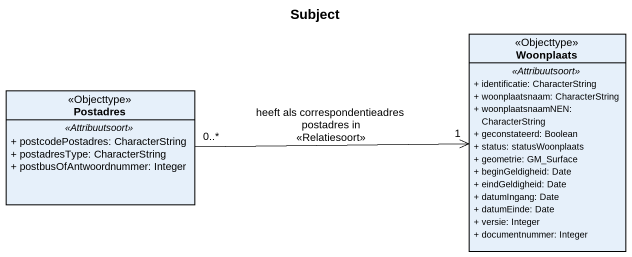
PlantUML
@startuml
title Subject
hide circle
hide empty members
skinparam classAttributeIconSize 0
class Woonplaats <<Objecttype>> {
  .. <<Attribuutsoort>> ..
  + identificatie: CharacterString
  + woonplaatsnaam: CharacterString
  + woonplaatsnaamNEN: CharacterString
  + geconstateerd: Boolean
  + status: statusWoonplaats
  + geometrie: GM_Surface
  + beginGeldigheid: Date
  + eindGeldigheid: Date
  + datumIngang: Date
  + datumEinde: Date
  + versie: Integer
  + documentnummer: Integer
}
class Postadres <<Objecttype>> {
  .. <<Attribuutsoort>> ..
  + postcodePostadres: CharacterString
  + postadresType: CharacterString
  + postbusOfAntwoordnummer: Integer
}
Postadres "0..*" -right-> "1" Woonplaats : heeft als correspondentieadres postadres in\n<<Relatiesoort>>
@enduml
